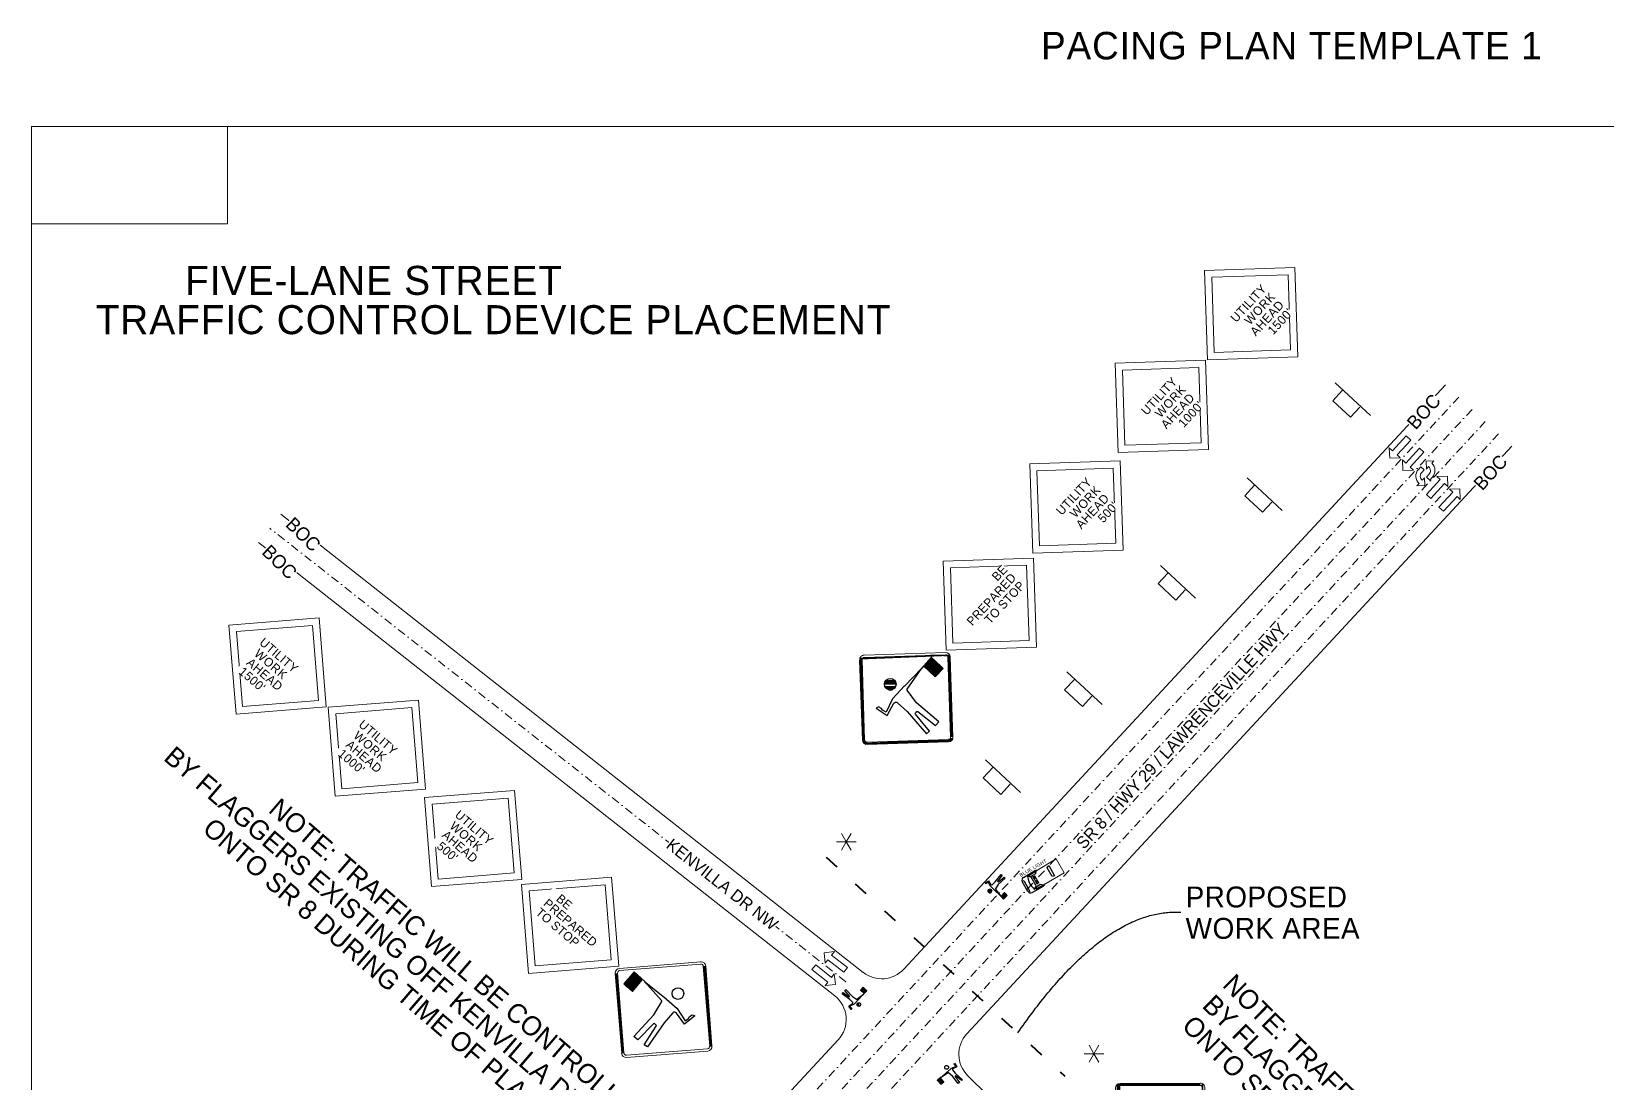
# Model space of a CAD drawing. Header units: feet. Extents: x -16154 to 3860, y -1534289809 to -1534279773.
# Drawn here: x -14275 to -13301, y -1534287788 to -1534287138 of the extents above; entities that cross this region are included whole.
import ezdxf

# ---------------------------------------------------------------- set-up
doc = ezdxf.new("R2010")
doc.units = ezdxf.units.FT
doc.header["$MEASUREMENT"] = 0
for name, pattern in [('DGN Style 2', [6.514387, 3.908632, -2.605755]), ('DGN Style 4', [10.429533, 5.211509, -2.605755, 0.006514, -2.605755]), ('GAdot_OHProp', [20.25, 1.2, -1.05, -1.05, 16.95])]:
    doc.linetypes.add(name, pattern=pattern)
for name, color, linetype, lineweight in [('1', 135, 'Continuous', 0), ('Level 1', 7, 'Continuous', 0), ('Level 17', 7, 'Continuous', 0), ('Level 18', 7, 'Continuous', 0), ('Level 2', 7, 'Continuous', 0), ('Level 3', 7, 'Continuous', 0), ('Level 41', 7, 'Continuous', 0), ('Level 5', 7, 'Continuous', 0), ('Level 63', 7, 'Continuous', 0)]:
    doc.layers.add(name, color=color, linetype=linetype, lineweight=lineweight)
doc.styles.add('Style-font000', font='font000.shx')
doc.styles.add('Telco', font='font000.shx', dxfattribs={"height": 9})
doc.styles.add('TelcoFixed', font='font000.shx', dxfattribs={"height": 9})

# ---------------------------------------------------------------- blocks, each defined once
blk = doc.blocks.new('POPOLE')
at = {"layer": 'Level 5', "color": 150, "linetype": 'Continuous', "lineweight": 13}
for p in [(-2.58, 0), (-1.29, 2.24), (-1.29, -2.23), (1.29, 2.23), (2.58, 0), (1.29, -2.23)]:
    blk.add_line(p, (0, 0), dxfattribs=at)
blk = doc.blocks.new('POPOLE_1')
at = {"layer": 'Level 5', "color": 150, "linetype": 'Continuous', "lineweight": 13}
for p in [(-2.58, 0), (-1.29, 2.24), (-1.29, -2.23), (1.29, 2.23), (2.58, 0), (1.29, -2.23)]:
    blk.add_line(p, (0, 0), dxfattribs=at)
blk = doc.blocks.new('SIGN')
at = {"linetype": 'Continuous', "ltscale": 0.01}
h = blk.add_hatch(dxfattribs=at)
h.set_pattern_fill('ANSI31', color=256, scale=0.0001, style=0, pattern_type=2)
h.set_pattern_definition([(45, (-0.0240483, -0.1383027), (-0.00289988, 0.00289988), [])])
h.paths.add_polyline_path([(-0.002, 0.421), (-0.408, 0.011, 0.41421), (-0.408, -0.036), (-0.004, -0.436, 0.414195), (0.042, -0.436), (0.449, -0.026, 0.41421), (0.448, 0.021), (0.045, 0.421, 0.414239)])
h.paths.add_polyline_path([(0.01, 0.409, -0.414239), (0.033, 0.409), (0.437, 0.009, -0.41421), (0.437, -0.014), (0.031, -0.424, -0.414195), (0.007, -0.424), (-0.396, -0.024, -0.41421), (-0.397, -0.001)], flags=17)
at = {"layer": '1', "color": 135, "linetype": 'Continuous', "ltscale": 0.01}
for p, q in [((-0.002, 0.421), (-0.408, 0.011)), ((0.01, 0.409), (-0.397, -0.001)), ((0.437, 0.009), (0.033, 0.409)), ((0.448, 0.021), (0.045, 0.421)), ((-0.408, -0.036), (-0.004, -0.436)), ((-0.396, -0.024), (0.007, -0.424)), ((0.031, -0.424), (0.437, -0.014)), ((0.042, -0.436), (0.449, -0.026))]:
    blk.add_line(p, q, dxfattribs=at)
for centre, radius, start, end in [((0.021, 0.398), 0.0328, 45.2564, 135.2614), ((0.021, 0.398), 0.0164, 45.2564, 135.2614), ((-0.385, -0.012), 0.0328, 135.2614, 225.2608), ((0.425, -0.003), 0.0164, 315.2571, 45.2564), ((0.425, -0.003), 0.0328, 315.2571, 45.2564), ((-0.385, -0.012), 0.0164, 135.2614, 225.2608), ((0.019, -0.413), 0.0328, 225.2608, 315.2571), ((0.019, -0.413), 0.0164, 225.2608, 315.2571)]:
    blk.add_arc(centre, radius, start, end, dxfattribs=at)
blk = doc.blocks.new('*U19')
at = {"linetype": 'Continuous', "ltscale": 0.002807}
h = blk.add_hatch(dxfattribs=at)
h.set_pattern_fill('ANSI31', color=256, scale=0.01, style=0, pattern_type=2)
h.set_pattern_definition([(45, (0, 0), (-0.1043957, 0.1043957), [])])
edge = h.paths.add_edge_path()
edge.add_arc((4.3, 11.8), 2.47, 0, 360)
for p, q in [((-9.7, 6.5), (-15.9, 6.7)), ((-15.9, 6.7), (-15.9, -0.1)), ((-15.9, 6.6), (-15.8, 6.7)), ((-15.9, 6.4), (-15.6, 6.6)), ((-15.9, 6.2), (-15.4, 6.6)), ((-15.9, 6), (-15.2, 6.6)), ((-15.9, 5.8), (-15, 6.6)), ((-15.9, 5.6), (-14.8, 6.6)), ((-15.9, 5.4), (-14.6, 6.6)), ((-15.9, 5.1), (-14.4, 6.6)), ((-15.9, 4.9), (-14.2, 6.6)), ((-15.9, 4.7), (-14, 6.6)), ((-15.9, 4.5), (-13.8, 6.6)), ((-15.9, 4.3), (-13.6, 6.6)), ((-15.9, 4.1), (-13.4, 6.6)), ((-15.9, 3.9), (-13.2, 6.6)), ((-15.9, 3.7), (-13, 6.6)), ((-15.9, 3.5), (-12.8, 6.6)), ((-15.9, 3.3), (-12.6, 6.5)), ((-15.9, 3.1), (-12.4, 6.5)), ((-15.9, 2.8), (-12.2, 6.5)), ((-15.9, 2.6), (-12, 6.5)), ((-15.9, 2.4), (-11.8, 6.5)), ((-15.9, 2.2), (-11.6, 6.5)), ((-15.9, 2), (-11.4, 6.5)), ((-15.9, 1.8), (-11.2, 6.5)), ((-15.9, 1.6), (-11.1, 6.4)), ((-15.9, 1.4), (-11.1, 6.2)), ((-15.9, 1.2), (-11.1, 6)), ((-15.9, 1), (-11.1, 5.8)), ((-15.9, 0.8), (-11.1, 5.6)), ((-15.9, 0.5), (-11.1, 5.4)), ((-15.9, 0.3), (-11.1, 5.2)), ((-15.9, 0.1), (-11.1, 5)), ((-15.9, -0.1), (-11.1, 4.8)), ((-15.7, -0.1), (-11.1, 4.5)), ((-15.5, -0.1), (-11.1, 4.3)), ((-15.3, -0.1), (-11.1, 4.1)), ((-15.1, -0.1), (-11, 3.9)), ((-14.9, -0.1), (-11, 3.7)), ((-14.7, -0.1), (-11, 3.5)), ((-14.5, -0.1), (-11, 3.3)), ((-14.3, -0.1), (-11, 3.1)), ((-14.1, -0.1), (-11, 2.9)), ((-13.9, -0.1), (-11, 2.7)), ((-13.7, -0.1), (-11, 2.5)), ((-13.4, -0.1), (-11, 2.3)), ((-13.2, -0.1), (-11, 2.1)), ((-13, -0.1), (-11, 1.9)), ((-12.8, -0.1), (-11, 1.7)), ((-12.6, -0.1), (-11, 1.5)), ((-12.4, -0.1), (-11, 1.3)), ((-12.2, -0.1), (-11, 1.1)), ((-12, -0.1), (-11, 0.9)), ((-11.8, -0.1), (-11, 0.7)), ((-11.6, -0.1), (-11, 0.5)), ((-11.4, -0.1), (-10.9, 0.3)), ((-11.2, -0.1), (-10.9, 0.1)), ((-10.9, -0.1), (-11.1, 6.5)), ((-9.8, 6.5), (0.8, 6.8)), ((0.9, 5), (-9.8, 6.5)), ((0.6, 6.8), (8.2, 6.8)), ((2.5, -1.8), (1.2, 4.7)), ((8, 4.1), (8, -1.4)), ((8.2, 6.8), (14.2, 5)), ((15, 3.7), (9.2, 5.1)), ((14.2, 5), (14.6, 6.7)), ((14.4, 7.6), (14.8, 8.9)), ((14.6, 6.7), (14.4, 7.6)), ((14.8, 8.9), (15.9, 9.2)), ((15.9, 9.2), (15, 3.7)), ((-15.9, -0.1), (-10.9, -0.1)), ((-10.9, -0.1), (-10.9, -0.1)), ((1.9, -14.3), (2.5, -1.8)), ((4.1, -14.3), (1.9, -14.3)), ((4.8, -4.8), (4.1, -14.3)), ((5.2, -4.4), (6, -4.4)), ((7.6, -14.1), (6.3, -4.8)), ((9.3, -13.9), (7.6, -14.1)), ((8, -1.4), (9.3, -13.9))]:
    blk.add_line(p, q)
for p, q in [((5.2, -4.4), (6, -4.4)), ((8, -1.4), (9.3, -13.9))]:
    blk.add_line(p, q, dxfattribs=at)
blk.add_circle((4.3, 11.8), 2.47)
for centre, radius, start, end in [((0.9, 4.7), 0.394, 10.7312, 82.4183), ((9, 4.1), 0.984, 76.6976, 180), ((5.2, -4.8), 0.394, 89.57, 175.7563), ((6, -4.8), 0.394, 7.8286, 89.57)]:
    blk.add_arc(centre, radius, start, end)
blk = doc.blocks.new('*U18')
at = {"ltscale": 2.143589}
for p, q in [((-30.2, 18.9), (-15.1, 29.6)), ((-8, 28.4), (4.4, 11)), ((-31.4, 11.7), (-19, -5.7))]:
    blk.add_line(p, q, dxfattribs=at)
at = {"color": 7, "linetype": 'Continuous', "lineweight": 13}
for p, q in [((-11.3, 4.5), (-13.6, 7.8)), ((-6.8, 7.5), (-9.1, 10.7))]:
    blk.add_line(p, q, dxfattribs=at)
at = {"ltscale": 2.143589, "flags": 128}
for points in [[(-13, 28.8), (-13.8, 26.8), (-28.9, 16.1), (-30.9, 16.1)], [(-25.5, 6.1), (-20.6, 4.8), (-16.6, -0.4), (-17, -6.2), (-25.5, 6.1)], [(0, 9.3), (-5.1, 16.6), (-4.8, 21.4), (4, 9), (0, 9.3)], [(-0.4, -22.7), (-2, -18.9), (11.6, -9.3), (15.5, -11.6), (-0.4, -22.7)]]:
    blk.add_lwpolyline(points, dxfattribs=at)
blk.add_lwpolyline([(-26.2, 8.2), (-19.8, 6.1), (-6.3, 15.8), (-5.9, 22.1), (-10.2, 20.5, 0.122281), (-23.9, 11), (-26.2, 8.2)], format="xyb", dxfattribs=at)
at = {"ltscale": 1.265768, "flags": 128}
for points in [[(-15.8, 5.2), (-17, 5.4)], [(-15.5, 4.1), (-15.9, 3.8)], [(-15.1, 6.5), (-15.3, 6.9)], [(-14.3, 3.2), (-14.5, 2)], [(-13.4, 6.9), (-13.3, 7.8)], [(-12.7, 3.6), (-12.4, 3.2)], [(-12.3, 6), (-11.8, 6.3)], [(-12, 4.9), (-10.8, 4.7)], [(-8.2, 10.7), (-9.4, 10.9)], [(-7.9, 9.5), (-8.3, 9.2)], [(-7.5, 11.9), (-7.7, 12.3)], [(-6.7, 8.6), (-6.9, 7.4)], [(-5.8, 12.3), (-5.7, 13.3)], [(-5.1, 9), (-4.8, 8.6)], [(-4.7, 11.5), (-4.2, 11.7)], [(-4.4, 10.3), (-3.2, 10.1)]]:
    blk.add_lwpolyline(points, dxfattribs=at)
at = {"color": 7, "linetype": 'Continuous', "lineweight": 13, "flags": 128}
blk.add_lwpolyline([(-14.5, 2.4), (-16.6, 5.4), (-5.8, 13.1), (-3.5, 9.9)], close=True, dxfattribs=at)
blk.add_lwpolyline([(-15.7, -7.8), (5.9, -38), (27.6, -22.6), (5.3, 7.2)], dxfattribs=at)
at = {"ltscale": 1.265768}
for centre in [(-13.9, 5.1), (-6.3, 10.5)]:
    blk.add_circle(centre, 1.07, dxfattribs=at)
at = {"ltscale": 2.143589}
for centre, start, end in [((-12.2, 25.4), 35.4515, 125.4515), ((-27.2, 14.7), 125.4515, 215.4515), ((0.2, 8), 350.4515, 35.4515), ((-14.8, -2.7), 215.4515, 260.4515)]:
    blk.add_arc(centre, 5.13, start, end, dxfattribs=at)
at = {"layer": 'Level 18', "color": 7, "linetype": 'Continuous', "lineweight": 13, "insert": (-3.1, 36.3), "char_height": 5.892, "attachment_point": 1, "rotation": 305.4515, "line_spacing_factor": 0.6, "style": 'TelcoFixed', "bg_fill": 3, "box_fill_scale": 1, "bg_fill_color": 178, "bg_fill_transparency": 0}
blk.add_mtext('\\T1.064;BLUE LIGHT', dxfattribs=at)
blk = doc.blocks.new('*U4')
at = {"layer": 'Level 63', "color": 7, "linetype": 'Continuous', "lineweight": 0, "flags": 128}
blk.add_lwpolyline([(816.56, -518.91), (816.56, 518.91), (-816.56, 518.91), (-816.56, -518.91)], close=True, dxfattribs=at)
blk = doc.blocks.new('*U3')
at = {"layer": 'Level 3', "color": 7, "linetype": 'Continuous', "lineweight": 0, "flags": 128}
blk.add_lwpolyline([(-816.56, 518.91), (-695.34, 518.91), (-695.34, 458.8), (-816.56, 458.8)], close=True, dxfattribs=at)
at = {"layer": 'Level 63', "color": 7, "linetype": 'Continuous', "lineweight": 0}
blk.add_blockref('*U4', (0, 0), dxfattribs=at)

msp = doc.modelspace()

# ---------------------------------------------------------------- hatches: boundary and pattern name
at = {"linetype": 'Continuous', "ltscale": 0.008721}
h = msp.add_hatch(dxfattribs=at)
h.set_pattern_fill('ANSI31', color=256, scale=0.01, style=0, pattern_type=2)
h.set_pattern_definition([(182.16902, (0, 0), (-0.00812172093449, 0.21443694150901), [])])
edge = h.paths.add_edge_path()
edge.add_arc((-13743.26, -1534287541.91), 3.59, 0, 360)
h = msp.add_hatch(dxfattribs=at)
h.set_pattern_fill('ANSI31', color=256, scale=0.01, style=0, pattern_type=2)
h.set_pattern_definition([(4.298672, (0, 0), (-0.016084776944076, 0.213987018730893), [])])
edge = h.paths.add_edge_path()
edge.add_arc((-13874.59, -1534287733.38), 3.59, 0, 360)

# ---------------------------------------------------------------- linework, layer by layer
for p, q in [((-13723.72, -1534287532.25), (-13717.83, -1534287525.46)), ((-13717.33, -1534287525.93), (-13718.26, -1534287525.96)), ((-13717.55, -1534287525.72), (-13718.07, -1534287525.74)), ((-13717.78, -1534287525.51), (-13717.87, -1534287525.52)), ((-13717.83, -1534287525.46), (-13710.59, -1534287532.17)), ((-13723.63, -1534287532.11), (-13734.55, -1534287543.11)), ((-13732.72, -1534287544.98), (-13723.63, -1534287532.11)), ((-13715.5, -1534287537.46), (-13722.39, -1534287530.71)), ((-13712.66, -1534287530.26), (-13722.31, -1534287530.62)), ((-13712.43, -1534287530.46), (-13722.26, -1534287530.84)), ((-13712.88, -1534287530.05), (-13722.12, -1534287530.4)), ((-13712.21, -1534287530.67), (-13722.05, -1534287531.04)), ((-13713.1, -1534287529.85), (-13721.93, -1534287530.18)), ((-13711.99, -1534287530.88), (-13721.84, -1534287531.25)), ((-13713.32, -1534287529.64), (-13721.73, -1534287529.96)), ((-13711.77, -1534287531.08), (-13721.63, -1534287531.46)), ((-13713.55, -1534287529.43), (-13721.54, -1534287529.74)), ((-13711.54, -1534287531.29), (-13721.42, -1534287531.66)), ((-13713.77, -1534287529.23), (-13721.35, -1534287529.51)), ((-13711.32, -1534287531.5), (-13721.21, -1534287531.87)), ((-13713.99, -1534287529.02), (-13721.15, -1534287529.29)), ((-13711.1, -1534287531.7), (-13721, -1534287532.08)), ((-13714.21, -1534287528.81), (-13720.96, -1534287529.07)), ((-13710.88, -1534287531.91), (-13720.79, -1534287532.28)), ((-13714.44, -1534287528.61), (-13720.77, -1534287528.85)), ((-13714.66, -1534287528.4), (-13720.57, -1534287528.63)), ((-13710.65, -1534287532.11), (-13720.57, -1534287532.49)), ((-13714.88, -1534287528.19), (-13720.38, -1534287528.4)), ((-13710.74, -1534287532.33), (-13720.36, -1534287532.7)), ((-13715.1, -1534287527.99), (-13720.19, -1534287528.18)), ((-13710.95, -1534287532.56), (-13720.15, -1534287532.9)), ((-13715.33, -1534287527.78), (-13720, -1534287527.96)), ((-13711.15, -1534287532.78), (-13719.94, -1534287533.11)), ((-13715.55, -1534287527.58), (-13719.8, -1534287527.74)), ((-13711.36, -1534287533), (-13719.73, -1534287533.32)), ((-13715.77, -1534287527.37), (-13719.61, -1534287527.51)), ((-13711.57, -1534287533.22), (-13719.52, -1534287533.52)), ((-13715.99, -1534287527.16), (-13719.42, -1534287527.29)), ((-13711.77, -1534287533.45), (-13719.31, -1534287533.73)), ((-13716.22, -1534287526.96), (-13719.22, -1534287527.07)), ((-13711.98, -1534287533.67), (-13719.1, -1534287533.94)), ((-13716.44, -1534287526.75), (-13719.03, -1534287526.85)), ((-13712.19, -1534287533.89), (-13718.88, -1534287534.14)), ((-13716.66, -1534287526.54), (-13718.84, -1534287526.63)), ((-13712.39, -1534287534.11), (-13718.67, -1534287534.35)), ((-13716.88, -1534287526.34), (-13718.65, -1534287526.4)), ((-13712.6, -1534287534.34), (-13718.46, -1534287534.56)), ((-13717.11, -1534287526.13), (-13718.45, -1534287526.18)), ((-13712.8, -1534287534.56), (-13718.25, -1534287534.76)), ((-13713.01, -1534287534.78), (-13718.04, -1534287534.97)), ((-13713.22, -1534287535), (-13717.83, -1534287535.18)), ((-13713.42, -1534287535.23), (-13717.62, -1534287535.38)), ((-13713.63, -1534287535.45), (-13717.41, -1534287535.59)), ((-13713.84, -1534287535.67), (-13717.19, -1534287535.8)), ((-13710.59, -1534287532.17), (-13715.5, -1534287537.46)), ((-13734.37, -1534287542.91), (-13741.81, -1534287550.95)), ((-13714.04, -1534287535.89), (-13716.98, -1534287536.01)), ((-13714.25, -1534287536.12), (-13716.77, -1534287536.21)), ((-13714.46, -1534287536.34), (-13716.56, -1534287536.42)), ((-13714.66, -1534287536.56), (-13716.35, -1534287536.63)), ((-13714.87, -1534287536.78), (-13716.14, -1534287536.83)), ((-13715.07, -1534287537.01), (-13715.93, -1534287537.04)), ((-13715.28, -1534287537.23), (-13715.72, -1534287537.25)), ((-13715.49, -1534287537.45), (-13715.5, -1534287537.45)), ((-13741.81, -1534287550.95), (-13745.85, -1534287559.22)), ((-13745.21, -1534287561.28), (-13740.96, -1534287553.77)), ((-13738.74, -1534287553.43), (-13732.83, -1534287558.91)), ((-13726.99, -1534287553.39), (-13732.71, -1534287545.65)), ((-13713.15, -1534287565.13), (-13726.99, -1534287553.39)), ((-13750.5, -1534287556), (-13751.98, -1534287556.82)), ((-13751.98, -1534287556.82), (-13745.21, -1534287561.28)), ((-13748.77, -1534287556.88), (-13750.5, -1534287556)), ((-13747.97, -1534287557.98), (-13748.77, -1534287556.88)), ((-13745.85, -1534287559.22), (-13747.97, -1534287557.98)), ((-13732.83, -1534287558.91), (-13720.8, -1534287572.61)), ((-13718.97, -1534287571.02), (-13727.63, -1534287560.47)), ((-13726.9, -1534287558.94), (-13727.61, -1534287559.72)), ((-13726.12, -1534287558.88), (-13715.33, -1534287567.48)), ((-13720.8, -1534287572.61), (-13718.97, -1534287571.02)), ((-13715.33, -1534287567.48), (-13713.15, -1534287565.13)), ((-13901.71, -1534287719.89), (-13908.15, -1534287727.37)), ((-13902.36, -1534287720.64), (-13901.01, -1534287720.54)), ((-13902.16, -1534287720.41), (-13901.23, -1534287720.34)), ((-13901.96, -1534287720.18), (-13901.45, -1534287720.14)), ((-13901.76, -1534287719.95), (-13901.66, -1534287719.94)), ((-13895.09, -1534287725.97), (-13901.71, -1534287719.89)), ((-13908.15, -1534287727.37), (-13902.68, -1534287732.08)), ((-13908.09, -1534287727.31), (-13898.19, -1534287726.57)), ((-13907.98, -1534287727.52), (-13898.38, -1534287726.8)), ((-13907.9, -1534287727.08), (-13898.01, -1534287726.34)), ((-13907.75, -1534287727.72), (-13898.57, -1534287727.03)), ((-13907.7, -1534287726.85), (-13897.82, -1534287726.11)), ((-13907.52, -1534287727.91), (-13898.75, -1534287727.25)), ((-13907.5, -1534287726.62), (-13897.63, -1534287725.88)), ((-13907.3, -1534287726.39), (-13897.45, -1534287725.65)), ((-13907.29, -1534287728.11), (-13898.94, -1534287727.48)), ((-13907.1, -1534287726.16), (-13897.26, -1534287725.42)), ((-13907.06, -1534287728.31), (-13899.13, -1534287727.71)), ((-13906.91, -1534287725.93), (-13897.07, -1534287725.19)), ((-13906.83, -1534287728.51), (-13899.31, -1534287727.94)), ((-13906.71, -1534287725.7), (-13896.89, -1534287724.96)), ((-13906.6, -1534287728.71), (-13899.5, -1534287728.17)), ((-13906.51, -1534287725.47), (-13896.7, -1534287724.73)), ((-13906.37, -1534287728.9), (-13899.69, -1534287728.4)), ((-13906.31, -1534287725.24), (-13896.68, -1534287724.52)), ((-13906.14, -1534287729.1), (-13899.87, -1534287728.63)), ((-13906.12, -1534287725.01), (-13896.9, -1534287724.32)), ((-13905.92, -1534287724.78), (-13897.11, -1534287724.12)), ((-13905.91, -1534287729.3), (-13900.06, -1534287728.86)), ((-13905.72, -1534287724.55), (-13897.33, -1534287723.92)), ((-13905.68, -1534287729.5), (-13900.25, -1534287729.09)), ((-13905.52, -1534287724.32), (-13897.55, -1534287723.72)), ((-13905.45, -1534287729.69), (-13900.43, -1534287729.32)), ((-13905.32, -1534287724.09), (-13897.76, -1534287723.52)), ((-13905.22, -1534287729.89), (-13900.62, -1534287729.55)), ((-13905.13, -1534287723.86), (-13897.98, -1534287723.32)), ((-13904.99, -1534287730.09), (-13900.81, -1534287729.78)), ((-13904.93, -1534287723.63), (-13898.2, -1534287723.12)), ((-13904.76, -1534287730.29), (-13900.99, -1534287730.01)), ((-13904.73, -1534287723.4), (-13898.41, -1534287722.92)), ((-13904.53, -1534287723.17), (-13898.63, -1534287722.73)), ((-13904.53, -1534287730.49), (-13901.18, -1534287730.23)), ((-13904.33, -1534287722.94), (-13898.85, -1534287722.53)), ((-13904.14, -1534287722.71), (-13899.06, -1534287722.33)), ((-13903.94, -1534287722.48), (-13899.28, -1534287722.13)), ((-13903.74, -1534287722.25), (-13899.5, -1534287721.93)), ((-13903.54, -1534287722.02), (-13899.71, -1534287721.73)), ((-13903.34, -1534287721.79), (-13899.93, -1534287721.53)), ((-13903.15, -1534287721.56), (-13900.15, -1534287721.33)), ((-13902.95, -1534287721.33), (-13900.36, -1534287721.13)), ((-13902.75, -1534287721.1), (-13900.58, -1534287720.94)), ((-13902.68, -1534287732.08), (-13896.59, -1534287724.6)), ((-13902.55, -1534287720.87), (-13900.8, -1534287720.74)), ((-13884.72, -1534287737.61), (-13895.21, -1534287725.84)), ((-13895.21, -1534287725.84), (-13883.11, -1534287735.54)), ((-13904.3, -1534287730.68), (-13901.37, -1534287730.46)), ((-13904.07, -1534287730.88), (-13901.55, -1534287730.69)), ((-13903.84, -1534287731.08), (-13901.74, -1534287730.92)), ((-13903.61, -1534287731.28), (-13901.93, -1534287731.15)), ((-13903.38, -1534287731.48), (-13902.11, -1534287731.38)), ((-13903.15, -1534287731.67), (-13902.3, -1534287731.61)), ((-13902.92, -1534287731.87), (-13902.49, -1534287731.84)), ((-13902.69, -1534287732.07), (-13902.67, -1534287732.07)), ((-13889.46, -1534287746.61), (-13884.65, -1534287738.27)), ((-13883.31, -1534287735.37), (-13875.01, -1534287742.51)), ((-13901.89, -1534287759.84), (-13889.46, -1534287746.61)), ((-13877.78, -1534287745.33), (-13883.04, -1534287751.43)), ((-13870.47, -1534287752.39), (-13875.54, -1534287745.42)), ((-13875.01, -1534287742.51), (-13870.07, -1534287750.28)), ((-13864.24, -1534287747.2), (-13870.47, -1534287752.39)), ((-13870.07, -1534287750.28), (-13868.1, -1534287748.81)), ((-13868.1, -1534287748.81), (-13867.43, -1534287747.63)), ((-13867.43, -1534287747.63), (-13865.81, -1534287746.56)), ((-13865.81, -1534287746.56), (-13864.24, -1534287747.2)), ((-13889.71, -1534287752.16), (-13899.46, -1534287761.93)), ((-13895.44, -1534287765.04), (-13888.03, -1534287753.57)), ((-13883.04, -1534287751.43), (-13893.45, -1534287766.4)), ((-13888.93, -1534287752.13), (-13888.14, -1534287752.83)), ((-13899.46, -1534287761.93), (-13901.89, -1534287759.84)), ((-13893.45, -1534287766.4), (-13895.44, -1534287765.04))]:
    msp.add_line(p, q)
for p, q in [((-13732.83, -1534287558.91), (-13720.8, -1534287572.61)), ((-13726.9, -1534287558.94), (-13727.61, -1534287559.72)), ((-13883.04, -1534287751.43), (-13893.45, -1534287766.4)), ((-13888.93, -1534287752.13), (-13888.14, -1534287752.83))]:
    msp.add_line(p, q, dxfattribs=at)
for centre in [(-13743.26, -1534287541.91), (-13874.59, -1534287733.38)]:
    msp.add_circle(centre, 3.59)
at = {"extrusion": (0, 0, -1)}
for centre, radius, start, end in [((13732.25, -1534287545.31), 0.572, 323.56214, 35.24925), ((13739.71, -1534287554.48), 1.43, 29.52855, 132.83098), ((13727.19, -1534287560.1), 0.572, 320.65958, 42.40094), ((13726.47, -1534287559.32), 0.572, 42.40094, 128.58732)]:
    msp.add_arc(centre, radius, start, end, dxfattribs=at)
for centre, radius, start, end in [((-13885.15, -1534287737.99), 0.572, 330.02983, 41.71694), ((-13876.7, -1534287746.26), 1.43, 35.99624, 139.29867), ((-13889.31, -1534287752.56), 0.572, 48.86863, 135.05501), ((-13888.51, -1534287753.26), 0.572, 327.12727, 48.86863)]:
    msp.add_arc(centre, radius, start, end)
at = {"layer": 'Level 1', "color": 253, "linetype": 'DGN Style 4', "lineweight": 0}
msp.add_line((-13770.69, -1534287726.03), (-14127.11, -1534287445.43), dxfattribs=at)
at = {"layer": 'Level 18', "color": 1, "linetype": 'Continuous', "lineweight": 30}
for p, q in [((-13446.24, -1534287375.63), (-13468.05, -1534287355.4)), ((-13500.73, -1534287434.41), (-13522.54, -1534287414.19)), ((-13554.34, -1534287488.78), (-13576.16, -1534287468.56)), ((-13612.12, -1534287554.56), (-13633.93, -1534287534.34)), ((-13662.6, -1534287609.02), (-13684.41, -1534287588.8))]:
    msp.add_line(p, q, dxfattribs=at)
at = {"layer": 'Level 18', "color": 7, "linetype": 'Continuous', "lineweight": 0, "flags": 128}
for points in [[(-13546.98, -1534287341.19), (-13548.82, -1534287285.96), (-13492.91, -1534287284.1), (-13491.07, -1534287339.32)], [(-13542.77, -1534287336.69), (-13544.32, -1534287290.18), (-13497.13, -1534287288.6), (-13495.58, -1534287335.11)], [(-13602.27, -1534287398.6), (-13604.11, -1534287343.37), (-13548.2, -1534287341.5), (-13546.36, -1534287396.73)], [(-13598.05, -1534287394.1), (-13599.61, -1534287347.58), (-13552.41, -1534287346.01), (-13550.87, -1534287392.52)], [(-13655.15, -1534287460.85), (-13657, -1534287405.62), (-13601.09, -1534287403.75), (-13599.25, -1534287458.98)], [(-13650.94, -1534287456.35), (-13652.49, -1534287409.83), (-13605.3, -1534287408.26), (-13603.75, -1534287454.77)], [(-13708.74, -1534287520.98), (-13710.59, -1534287465.75), (-13654.68, -1534287463.88), (-13652.84, -1534287519.11)], [(-13704.53, -1534287516.47), (-13706.08, -1534287469.96), (-13658.89, -1534287468.38), (-13657.34, -1534287514.89)], [(-14092.23, -1534287556.04), (-14096.62, -1534287500.95), (-14152.38, -1534287505.4), (-14147.99, -1534287560.48)], [(-14096.93, -1534287552.04), (-14100.62, -1534287505.65), (-14147.69, -1534287509.4), (-14143.99, -1534287555.79)], [(-14030.83, -1534287606.86), (-14035.22, -1534287551.77), (-14090.98, -1534287556.21), (-14086.59, -1534287611.3)], [(-14035.52, -1534287602.86), (-14039.22, -1534287556.46), (-14086.29, -1534287560.21), (-14082.59, -1534287606.6)], [(-13971.27, -1534287662.75), (-13975.66, -1534287607.66), (-14031.42, -1534287612.11), (-14027.03, -1534287667.19)], [(-13975.96, -1534287658.75), (-13979.66, -1534287612.36), (-14026.73, -1534287616.11), (-14023.03, -1534287662.5)], [(-13911.25, -1534287716.46), (-13915.64, -1534287661.37), (-13971.4, -1534287665.81), (-13967.01, -1534287720.9)], [(-13915.94, -1534287712.46), (-13919.64, -1534287666.06), (-13966.71, -1534287669.82), (-13963.01, -1534287716.2)]]:
    msp.add_lwpolyline(points, close=True, dxfattribs=at)
at = {"layer": 'Level 18', "color": 1, "linetype": 'Continuous', "lineweight": 30, "flags": 128}
for points in [[(-13452.69, -1534287370.45), (-13458.5, -1534287376.72), (-13469.51, -1534287366.51), (-13463.5, -1534287360.03)], [(-13507.18, -1534287429.23), (-13512.99, -1534287435.5), (-13524, -1534287425.29), (-13517.99, -1534287418.81)], [(-13560.79, -1534287483.6), (-13566.6, -1534287489.87), (-13577.62, -1534287479.66), (-13571.61, -1534287473.18)], [(-13618.56, -1534287549.39), (-13624.37, -1534287555.66), (-13635.39, -1534287545.45), (-13629.38, -1534287538.96)], [(-13669.05, -1534287603.85), (-13674.86, -1534287610.12), (-13685.87, -1534287599.91), (-13679.86, -1534287593.42)]]:
    msp.add_lwpolyline(points, dxfattribs=at)
at = {"layer": 'Level 3', "color": 253, "linetype": 'Continuous', "lineweight": 0}
for p, q in [((-13760, -1534287720.23), (-14120.21, -1534287436.66)), ((-13777.59, -1534287734.8), (-14134.02, -1534287454.2)), ((-13695.27, -1534287784.19), (-13345.58, -1534288129.04))]:
    msp.add_line(p, q, dxfattribs=at)
at = {"layer": 'Level 3', "color": 7, "linetype": 'Continuous', "lineweight": 0, "flags": 128}
for points in [[(-13426.36, -1534287403.22), (-13426.11, -1534287409.72), (-13419.61, -1534287409.48), (-13421.58, -1534287407.65), (-13413.08, -1534287398.47), (-13415.81, -1534287395.94), (-13424.31, -1534287405.12), (-13426.37, -1534287403.21)], [(-13405.13, -1534287413.4), (-13398.62, -1534287413.15), (-13398.38, -1534287419.66), (-13400.35, -1534287417.83), (-13408.86, -1534287427.01), (-13411.59, -1534287424.48), (-13403.08, -1534287415.3), (-13405.14, -1534287413.39)], [(-13397.35, -1534287421.32), (-13390.84, -1534287421.07), (-13390.6, -1534287427.58), (-13392.57, -1534287425.75), (-13401.08, -1534287434.92), (-13403.81, -1534287432.39), (-13395.3, -1534287423.22), (-13397.36, -1534287421.31)], [(-13777.78, -1534287707.33), (-13784.25, -1534287708.1), (-13783.48, -1534287714.56), (-13781.81, -1534287712.45), (-13771.98, -1534287720.19), (-13769.68, -1534287717.26), (-13779.51, -1534287709.52), (-13777.77, -1534287707.32)], [(-13779.57, -1534287723.35), (-13789.4, -1534287715.61), (-13791.7, -1534287718.54), (-13781.87, -1534287726.28), (-13783.61, -1534287728.48), (-13783.6, -1534287728.47), (-13777.13, -1534287727.7), (-13777.9, -1534287721.24)]]:
    msp.add_lwpolyline(points, close=True, dxfattribs=at)
for points in [[(-13416.48, -1534287409), (-13414.98, -1534287407.38), (-13412.93, -1534287409.28), (-13414.43, -1534287410.89, 0.414214), (-13414.25, -1534287415.74), (-13412.82, -1534287414.2), (-13412.82, -1534287414.21), (-13412.64, -1534287419.08), (-13417.52, -1534287419.27), (-13416.14, -1534287417.79, -0.414214)], [(-13411.6, -1534287408.82), (-13411.79, -1534287403.94), (-13406.91, -1534287403.75), (-13408.28, -1534287405.23, -0.414214), (-13407.95, -1534287414.03), (-13409.45, -1534287415.64), (-13411.5, -1534287413.75), (-13410, -1534287412.13, 0.414214), (-13410.18, -1534287407.28), (-13411.61, -1534287408.83)]]:
    msp.add_lwpolyline(points, format="xyb", close=True, dxfattribs=at)
at = {"layer": 'Level 3', "color": 253, "linetype": 'Continuous', "lineweight": 0, "flags": 128}
msp.add_lwpolyline([(-14061.3, -1534288070.41), (-13775.46, -1534287762.07)], dxfattribs=at)
at = {"layer": 'Level 41', "color": 20, "linetype": 'GAdot_OHProp', "lineweight": 40, "ltscale": 7.441891}
msp.add_line((-13782.97, -1534287648.88), (-13635.18, -1534287784.56), dxfattribs=at)
at = {"layer": 'Level 63', "color": 253, "linetype": 'Continuous', "lineweight": 0, "extrusion": (0, 0, -1)}
for centre, start, end in [((13748.49, -1534287705.61), 222.83098, 308.21163), ((13789.1, -1534287749.42), 128.21163, 222.83098)]:
    msp.add_arc(centre, 18.6, start, end, dxfattribs=at)
at = {"layer": 'Level 63', "color": 253, "linetype": 'Continuous', "lineweight": 0}
msp.add_arc((-13682.21, -1534287770.94), 18.6, 137.16902, 225.39817, dxfattribs=at)

# ---------------------------------------------------------------- block references
for name, p, xscale, yscale, zscale, rotation in [('SIGN', (-13732.61, -1534287549.08), 87.20965611009579, -87.20965611009579, 87.20965611009579, 227.1690201356626), ('*U19', (-13676.27, -1534287667.38), 0.4679028374297375, 0.4679028374297375, 0.4679028374297375, 134.9626153222274), ('SIGN', (-13884.36, -1534287741.69), 87.20965611009578, 87.20965611009578, 87.20965611009578, 319.2986722505417), ('*U19', (-13765.26, -1534287734.86), 0.4679028374297375, 0.4679028374297375, 0.4679028374297375, 225.7411498004169), ('SIGN', (-13574.54, -1534287817.67), 87.2096561100958, -87.2096561100958, 87.2096561100958, 135.3981691471792), ('*U19', (-13706.29, -1534287784.53), 0.4679028374297375, 0.4679028374297375, 0.4679028374297375, 40.82017176786001)]:
    msp.add_blockref(name, p, dxfattribs=dict(xscale=xscale, yscale=yscale, zscale=zscale, rotation=rotation))
at = {"layer": 'Level 5', "color": 150, "linetype": 'Continuous', "lineweight": 13, "xscale": 2.344195556239376, "yscale": 2.344195556239376, "zscale": 2.344195556239376}
for name, p in [('POPOLE', (-13770.49, -1534287639.48)), ('POPOLE_1', (-13617.25, -1534287770.56))]:
    msp.add_blockref(name, p, dxfattribs=at)

# ---------------------------------------------------------------- texts
at = {"layer": 'Level 18', "color": 7, "linetype": 'Continuous', "lineweight": 40, "insert": (-13649.92, -1534287138.32), "char_height": 17.0378, "attachment_point": 1, "line_spacing_factor": 0.6, "style": 'TelcoFixed', "bg_fill": 3, "box_fill_scale": 1, "bg_fill_color": 178, "bg_fill_transparency": 0}
msp.add_mtext('\\T1.038;PACING PLAN TEMPLATE 1', dxfattribs=at)
at = {"layer": 'Level 18', "color": 7, "linetype": 'Continuous', "lineweight": 13, "insert": (-14234.82, -1534287283.1), "char_height": 17.9483, "attachment_point": 1, "line_spacing_factor": 0.812622, "style": 'TelcoFixed', "bg_fill": 3, "box_fill_scale": 1, "bg_fill_color": 178, "bg_fill_transparency": 0}
msp.add_mtext('\\T1.037;        FIVE-LANE STREET\\PTRAFFIC CONTROL DEVICE PLACEMENT\\P     \\P', dxfattribs=at)
at = {"layer": 'Level 18', "color": 1, "linetype": 'Continuous', "lineweight": 30, "insert": (-13560.54, -1534287667.13), "char_height": 12.9423, "attachment_point": 1, "line_spacing_factor": 0.9, "style": 'TelcoFixed', "bg_fill": 3, "box_fill_scale": 1, "bg_fill_color": 178, "bg_fill_transparency": 0}
msp.add_mtext('\\T1.020;PROPOSED^JWORK AREA', dxfattribs=at)

# ---------------------------------------------------------------- next in the draw order: linework, layer by layer
at = {"layer": 'Level 1', "color": 253, "linetype": 'DGN Style 4', "lineweight": 0, "flags": 128}
for points in [[(-14053.11, -1534288078), (-13391.51, -1534287364.31)], [(-14028.55, -1534288100.76), (-13366.95, -1534287387.08)]]:
    msp.add_lwpolyline(points, dxfattribs=at)
at = {"layer": 'Level 18', "color": 1, "linetype": 'Continuous', "lineweight": 30, "ltscale": 7.442263}
msp.add_open_spline([(-13664.4, -1534287757.73), (-13610.86, -1534287680.33), (-13563.49, -1534287683.05)], degree=2, dxfattribs=at)
at = {"layer": 'Level 3', "color": 253, "linetype": 'Continuous', "lineweight": 0, "flags": 128}
for points in [[(-13734.85, -1534287718.26), (-13399.7, -1534287356.72)], [(-13695.85, -1534287758.29), (-13358.76, -1534287394.67)]]:
    msp.add_lwpolyline(points, dxfattribs=at)
at = {"layer": 'Level 3', "color": 253, "linetype": 'DGN Style 4', "lineweight": 0, "flags": 128}
for points in [[(-14044.92, -1534288085.59), (-13383.32, -1534287371.9)], [(-14036.74, -1534288093.18), (-13375.14, -1534287379.49)]]:
    msp.add_lwpolyline(points, dxfattribs=at)

# ---------------------------------------------------------------- next in the draw order: texts
at = {"layer": 'Level 17', "color": 92, "linetype": 'Continuous', "lineweight": 30, "insert": (-14106.45, -1534287449.24), "char_height": 8.339, "attachment_point": 5, "rotation": 315.68191, "line_spacing_factor": 0.923794, "style": 'Telco', "bg_fill": 3, "box_fill_scale": 1, "bg_fill_color": 178, "bg_fill_transparency": 0}
msp.add_mtext('BOC', dxfattribs=at)
at = {"layer": 'Level 18', "color": 7, "linetype": 'Continuous', "lineweight": 13, "char_height": 5.423, "line_spacing_factor": 0.812622, "style": 'TelcoFixed', "bg_fill": 3, "box_fill_scale": 1, "bg_fill_color": 178, "bg_fill_transparency": 0}
for insert, attachment_point, rotation in [((-13513.84, -1534287293.84), 3, 47.16902), ((-14130.49, -1534287512.73), 1, 319.29867)]:
    msp.add_mtext("\\T1.060;UTILITY\\P WORK\\P AHEAD\\P 1500'", dxfattribs=dict(at, insert=insert, attachment_point=attachment_point, rotation=rotation))

# ---------------------------------------------------------------- next in the draw order: block references
at = {"ltscale": 2.143589, "xscale": 0.3744413381086968, "yscale": 0.3744413381086968, "zscale": 0.3744413381086968, "rotation": 84.53908662941961}
msp.add_blockref('*U18', (-13650, -1534287659.53), dxfattribs=at)

# ---------------------------------------------------------------- next in the draw order: texts
at = {"layer": 'Level 17', "color": 92, "linetype": 'Continuous', "lineweight": 30, "char_height": 8.339, "attachment_point": 5, "line_spacing_factor": 0.923794, "style": 'Telco', "bg_fill": 3, "box_fill_scale": 1, "bg_fill_color": 178, "bg_fill_transparency": 0}
for insert, rotation in [((-13413.18, -1534287373.31), 47.97753), ((-13371.93, -1534287410.95), 47.97753), ((-14121.13, -1534287466.35), 315.68191)]:
    msp.add_mtext('BOC', dxfattribs=dict(at, insert=insert, rotation=rotation))
at = {"layer": 'Level 18', "color": 7, "linetype": 'Continuous', "lineweight": 13, "char_height": 5.423, "line_spacing_factor": 0.812622, "style": 'TelcoFixed', "bg_fill": 3, "box_fill_scale": 1, "bg_fill_color": 178, "bg_fill_transparency": 0}
for s, insert, attachment_point, rotation in [("\\T1.060;UTILITY\\P WORK\\P AHEAD\\P 1000'", (-13569.13, -1534287351.25), 3, 47.16902), ("\\T1.043;UTILITY\\P WORK\\P AHEAD\\P  500'", (-13622.02, -1534287413.5), 3, 47.16902), ('\\T1.020;   BE\\P PREPARED\\P TO STOP', (-13674.25, -1534287467.64), 3, 47.16902), ("\\T1.060;UTILITY\\P WORK\\P AHEAD\\P 1000'", (-14069.09, -1534287563.54), 1, 319.29867), ("\\T1.043;UTILITY\\P WORK\\P AHEAD\\P  500'", (-14009.53, -1534287619.43), 1, 319.29867), ('\\T1.020;   BE\\P PREPARED\\P TO STOP', (-13951.53, -1534287667.34), 1, 319.29867)]:
    msp.add_mtext(s, dxfattribs=dict(at, insert=insert, attachment_point=attachment_point, rotation=rotation))

# ---------------------------------------------------------------- next in the draw order: linework, layer by layer
at = {"layer": 'Level 3', "color": 7, "linetype": 'Continuous', "lineweight": 0, "flags": 128}
msp.add_lwpolyline([(-13434.54, -1534287395.62), (-13434.29, -1534287402.13), (-13427.79, -1534287401.88), (-13429.76, -1534287400.05), (-13421.26, -1534287390.87), (-13423.99, -1534287388.34), (-13432.49, -1534287397.52), (-13434.55, -1534287395.61)], close=True, dxfattribs=at)

# ---------------------------------------------------------------- next in the draw order: block references
at = {"layer": 'Level 63', "color": 7, "linetype": 'Continuous', "lineweight": 0}
msp.add_blockref('*U3', (-13457.99, -1534287715.87), dxfattribs=at)

# ---------------------------------------------------------------- next in the draw order: texts
at = {"layer": 'Level 2', "color": 7, "linetype": 'DGN Style 2', "lineweight": 0, "char_height": 7.4419, "attachment_point": 1, "line_spacing_factor": 0.6, "style": 'Style-font000', "bg_fill": 3, "box_fill_scale": 1, "bg_fill_color": 178, "bg_fill_transparency": 0}
for s, insert, rotation in [('SR 8 / HWY 29 / LAWRENCEVILLE HWY', (-13628.93, -1534287639.5), 47.23605), ('KENVILLA DR NW', (-13877.91, -1534287636.88), 321.78837)]:
    msp.add_mtext(s, dxfattribs=dict(at, insert=insert, rotation=rotation))
at = {"layer": 'Level 63', "color": 33, "linetype": 'DGN Style 4', "char_height": 11.9504, "line_spacing_factor": 0.9, "style": 'Style-font000', "bg_fill": 3, "box_fill_scale": 1, "bg_fill_color": 178, "bg_fill_transparency": 0}
for insert, attachment_point, rotation in [((-13891.94, -1534287808.43), 3, 319.29867), ((-13529.98, -1534287720.22), 1, 315.39817)]:
    msp.add_mtext('NOTE: TRAFFIC WILL BE CONTROLLED\\PBY FLAGGERS EXISTING OFF KENVILLA DR NW.\\PONTO SR 8 DURING TIME OF PLACEMENT', dxfattribs=dict(at, insert=insert, attachment_point=attachment_point, rotation=rotation))

doc.saveas('drawing.dxf')
